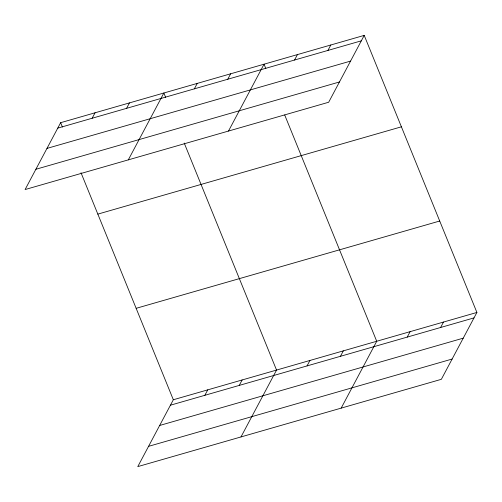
<?xml version="1.0" encoding="UTF-8"?>
<svg xmlns="http://www.w3.org/2000/svg" width="502" height="502" viewBox="0 0 502 502"><rect width="100%" height="100%" fill="white"/><g stroke="black" fill="none" stroke-linecap="round" stroke-linejoin="round"><path stroke-width="0.75" d="M364.22 35.385L60.648 122.689L25.1 189.549L328.672 102.245L364.22 35.385L476.9 312.451L441.352 379.311L137.78 466.615L173.328 399.755L476.9 312.451M92.161 118.24L95.054 112.793M126.567 108.344L129.46 102.897M128.311 159.868L163.865 93.002L165.635 97.357M194.362 88.848L197.255 83.401M227.757 79.241L230.65 73.8M228.492 131.053L264.039 64.193L265.815 68.548M294.542 60.033L297.435 54.592M327.931 50.432L330.824 44.985M204.841 395.306L207.734 389.859M239.247 385.411L242.14 379.97M240.991 436.935L276.546 370.074L184.228 143.076M307.042 365.914L309.935 360.467M340.438 356.307L343.33 350.867M341.172 408.12L376.72 341.26L284.703 114.989M407.222 337.099L410.115 331.659M440.612 327.499L443.504 322.052M57.755 128.135L361.327 40.825M46.981 148.404L350.547 61.093M35.874 169.281L339.446 81.977M97.834 214.122L401.405 126.811M136.149 308.322L439.714 221.018M170.435 405.202L474.007 317.892M159.661 425.47L463.227 338.16M148.554 446.347L452.126 359.043M60.648 122.689L62.424 127.044M81.017 172.757L173.328 399.755"/></g></svg>
